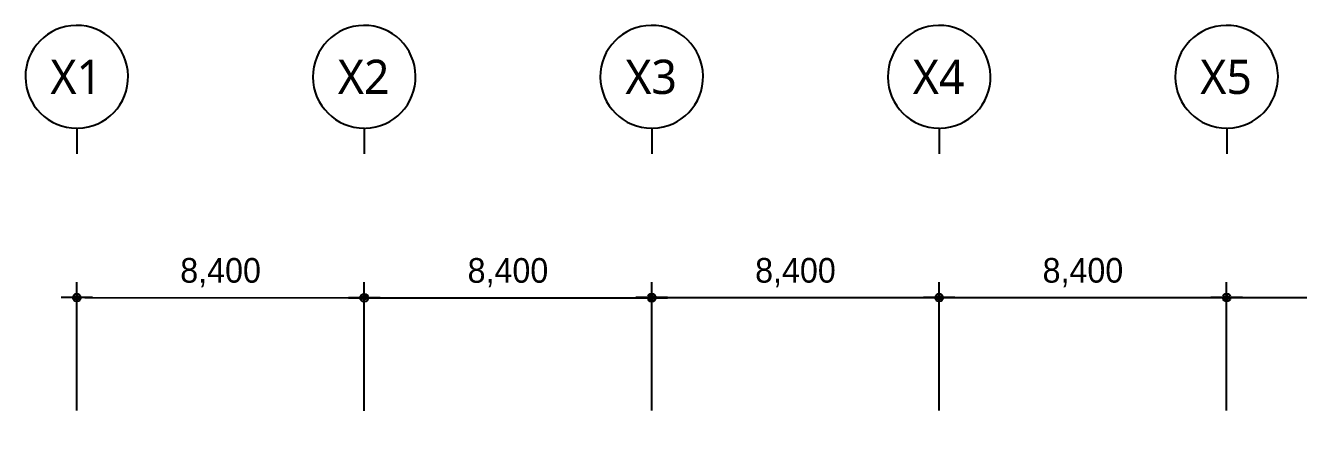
# Model space of a CAD drawing. Header units: millimetres. Extents: x 50157 to 283139, y 29188 to 187058.
# Drawn here: x 90793 to 127993, y 174896 to 187048 of the extents above; entities that cross this region are included whole.
import ezdxf
from ezdxf.enums import TextEntityAlignment as Align

# ---------------------------------------------------------------- set-up
doc = ezdxf.new("R2010")
doc.units = ezdxf.units.MM
doc.layers.get('Defpoints').update_dxf_attribs({"color": 163})
doc.layers.add('AA-AXIS-BUBL(T)', color=3, linetype='Continuous')
doc.layers.add('DIM', color=7, linetype='Continuous')
doc.styles.add('GHS', font='romans', dxfattribs={"bigfont": 'ngsw.shx'})
doc.styles.add('U', font='')
doc.styles.add('맑은고딕', font='malgun.ttf')
doc.styles.get('U').set_extended_font_data('HY울릉도L')
doc.dimstyles.new('rednautilus', dxfattribs={"dimtxt": 2.4, "dimasz": 0.77, "dimexe": 1.5, "dimexo": 3, "dimgap": 1, "dimtad": 1, "dimdec": 0, "dimzin": 0, "dimdsep": 46, "dimlunit": 6, "dimtxsty": 'GHS', "dimblk": 'DIMDOT', "dimcen": 5, "dimclrd": 7, "dimclre": 7, "dimclrt": 3, "dimadec": 0, "dimazin": 0, "dimtfac": 1, "dimtdec": 0, "dimtix": 1, "dimtmove": 2, "dimatfit": 1, "dimldrblk": 'DIMDOT', "dimfxl": 1, "dimtolj": 1, "dimtzin": 0, "dimarcsym": 0})

# ---------------------------------------------------------------- blocks, each defined once
blk = doc.blocks.new('DIMDOT')
at = {"color": 0}
blk.add_line((-2, 0), (2, 0), dxfattribs=at)
for radius in [0.5, 0.25]:
    blk.add_circle((0, 0), radius, dxfattribs=at)
blk = doc.blocks.new('*D44')
at = {"layer": 'Defpoints', "color": 0}
for p in [(-2620387, 823376), (-2631787, 819176), (-2620387, 819176)]:
    blk.add_point(p, dxfattribs=at)
at = {"layer": 'DIM', "color": 7, "lineweight": -2}
for p, q in [((-2631787, 820076), (-2631787, 823826)), ((-2620387, 820076), (-2620387, 823826)), ((-2631556, 823376), (-2620618, 823376))]:
    blk.add_line(p, q, dxfattribs=at)
at = {"layer": 'DIM', "color": 7, "lineweight": -2, "xscale": 231, "yscale": 231, "zscale": 231, "rotation": 180}
blk.add_blockref('DIMDOT', (-2631787, 823376), dxfattribs=at)
at = {"layer": 'DIM', "color": 7, "lineweight": -2, "xscale": 231, "yscale": 231, "zscale": 231}
blk.add_blockref('DIMDOT', (-2620387, 823376), dxfattribs=at)
at = {"layer": 'DIM', "color": 3, "insert": (-2626087, 824107), "char_height": 720, "attachment_point": 5, "style": 'U'}
blk.add_mtext('\\A1;11,400', dxfattribs=at)
blk = doc.blocks.new('*D45')
at = {"layer": 'Defpoints', "color": 0}
for p in [(-2631787, 823376), (-2640187, 819176), (-2631787, 819176)]:
    blk.add_point(p, dxfattribs=at)
at = {"layer": 'DIM', "color": 7, "lineweight": -2}
for p, q in [((-2640187, 820076), (-2640187, 823826)), ((-2631787, 820076), (-2631787, 823826)), ((-2639956, 823376), (-2632018, 823376))]:
    blk.add_line(p, q, dxfattribs=at)
at = {"layer": 'DIM', "color": 7, "lineweight": -2, "xscale": 231, "yscale": 231, "zscale": 231, "rotation": 180}
blk.add_blockref('DIMDOT', (-2640187, 823376), dxfattribs=at)
at = {"layer": 'DIM', "color": 7, "lineweight": -2, "xscale": 231, "yscale": 231, "zscale": 231}
blk.add_blockref('DIMDOT', (-2631787, 823376), dxfattribs=at)
at = {"layer": 'DIM', "color": 3, "insert": (-2635987, 824107), "char_height": 720, "attachment_point": 5, "style": 'U'}
blk.add_mtext('\\A1;8,400', dxfattribs=at)
blk = doc.blocks.new('*D46')
at = {"layer": 'Defpoints', "color": 0}
for p in [(-2640187, 823376), (-2648587, 819176), (-2640187, 819176)]:
    blk.add_point(p, dxfattribs=at)
at = {"layer": 'DIM', "color": 7, "lineweight": -2}
for p, q in [((-2648587, 820076), (-2648587, 823826)), ((-2640187, 820076), (-2640187, 823826)), ((-2648356, 823376), (-2640418, 823376))]:
    blk.add_line(p, q, dxfattribs=at)
at = {"layer": 'DIM', "color": 7, "lineweight": -2, "xscale": 231, "yscale": 231, "zscale": 231, "rotation": 180}
blk.add_blockref('DIMDOT', (-2648587, 823376), dxfattribs=at)
at = {"layer": 'DIM', "color": 7, "lineweight": -2, "xscale": 231, "yscale": 231, "zscale": 231}
blk.add_blockref('DIMDOT', (-2640187, 823376), dxfattribs=at)
at = {"layer": 'DIM', "color": 3, "insert": (-2644387, 824107), "char_height": 720, "attachment_point": 5, "style": 'U'}
blk.add_mtext('\\A1;8,400', dxfattribs=at)
blk = doc.blocks.new('*D47')
at = {"layer": 'Defpoints', "color": 0}
for p in [(-2648588, 823373), (-2656987, 819173), (-2648587, 819176)]:
    blk.add_point(p, dxfattribs=at)
at = {"layer": 'DIM', "color": 7, "lineweight": -2}
for p, q in [((-2656987, 820073), (-2656988, 823821)), ((-2648587, 820076), (-2648588, 823823)), ((-2656757, 823371), (-2648819, 823373))]:
    blk.add_line(p, q, dxfattribs=at)
at = {"layer": 'DIM', "color": 7, "lineweight": -2, "xscale": 230.9999999999999, "yscale": 230.9999999999999, "zscale": 230.9999999999999}
for p, rotation in [((-2656988, 823371), 180.0149967399515), ((-2648588, 823373), 0.01499673995154926)]:
    blk.add_blockref('DIMDOT', p, dxfattribs=dict(at, rotation=rotation))
at = {"layer": 'DIM', "color": 3, "insert": (-2652788, 824104), "char_height": 720, "attachment_point": 5, "rotation": 0.015, "style": 'U'}
blk.add_mtext('\\A1;8,400', dxfattribs=at)
blk = doc.blocks.new('*D48')
at = {"layer": 'Defpoints', "color": 0}
for p in [(-2656985, 823373), (-2665387, 819176), (-2656987, 819173)]:
    blk.add_point(p, dxfattribs=at)
at = {"layer": 'DIM', "color": 7, "lineweight": -2}
for p, q in [((-2665386, 820076), (-2665385, 823826)), ((-2656986, 820073), (-2656985, 823823)), ((-2665154, 823376), (-2657216, 823373))]:
    blk.add_line(p, q, dxfattribs=at)
at = {"layer": 'DIM', "color": 7, "lineweight": -2, "xscale": 230.9999999999999, "yscale": 230.9999999999999, "zscale": 230.9999999999999}
for p, rotation in [((-2665385, 823376), 179.9850032600484), ((-2656985, 823373), 359.9850032600485)]:
    blk.add_blockref('DIMDOT', p, dxfattribs=dict(at, rotation=rotation))
at = {"layer": 'DIM', "color": 3, "insert": (-2661185, 824106), "char_height": 720, "attachment_point": 5, "rotation": 359.985, "style": 'U'}
blk.add_mtext('\\A1;8,400', dxfattribs=at)
blk = doc.blocks.new('AXIS-2')
at = {"layer": 'AA-AXIS-BUBL(T)'}
for points in [[(-2665352.9, 828326.1, 178.1842936), (-2665386.6, 828325.7), (-2665386.6, 827575.6)], [(-2656952.9, 828326.1, 178.1842936), (-2656986.6, 828325.7), (-2656986.6, 827575.6)], [(-2648552.9, 828326.1, 178.1842936), (-2648586.6, 828325.7), (-2648586.6, 827575.6)], [(-2640152.9, 828326.1, 178.1842936), (-2640186.6, 828325.7), (-2640186.6, 827575.6)], [(-2631752.9, 828326.1, 178.1842936), (-2631786.6, 828325.7), (-2631786.6, 827575.6)]]:
    blk.add_lwpolyline(points, format="xyb", dxfattribs=at)
at = {"layer": 'AA-AXIS-BUBL(T)', "style": '맑은고딕'}
for s, p in [('X1', (-2665403.4, 829825.6)), ('X2', (-2657003.4, 829825.6)), ('X3', (-2648603.4, 829825.6)), ('X4', (-2640203.4, 829825.6)), ('X5', (-2631803.4, 829825.6))]:
    blk.add_text(s, height=1000, dxfattribs=at).set_placement(p, align=Align.MIDDLE_CENTER)
at = {"layer": 'DIM'}
for p1, p2, distance, picture, middle in [((-2665386.6, 819175.6), (-2656986.6, 819173.4), 4200, '*D48', (-2661185.3, 824105.8)), ((-2656986.6, 819173.4), (-2648586.6, 819175.6), 4197.8, '*D47', (-2652787.9, 824103.6)), ((-2648586.6, 819175.6), (-2640186.6, 819175.6), 4200, '*D46', (-2644386.6, 824106.9)), ((-2640186.6, 819175.6), (-2631786.6, 819175.6), 4200, '*D45', (-2635986.6, 824106.9)), ((-2631786.6, 819175.6), (-2620386.6, 819175.6), 4200, '*D44', (-2626086.6, 824106.9))]:
    dim = blk.add_aligned_dim(p1=p1, p2=p2, distance=distance, dimstyle='rednautilus', override={"dimscale": 300, "dimtxsty": 'U', "dimblk": 'DIMDOT'}, dxfattribs=at)
    dim.commit()
    dim.dimension.update_dxf_attribs({"geometry": picture, "text_midpoint": middle})

msp = doc.modelspace()

# ---------------------------------------------------------------- block references
msp.add_blockref('AXIS-2', (2757679, -644277))

doc.saveas('drawing.dxf')
